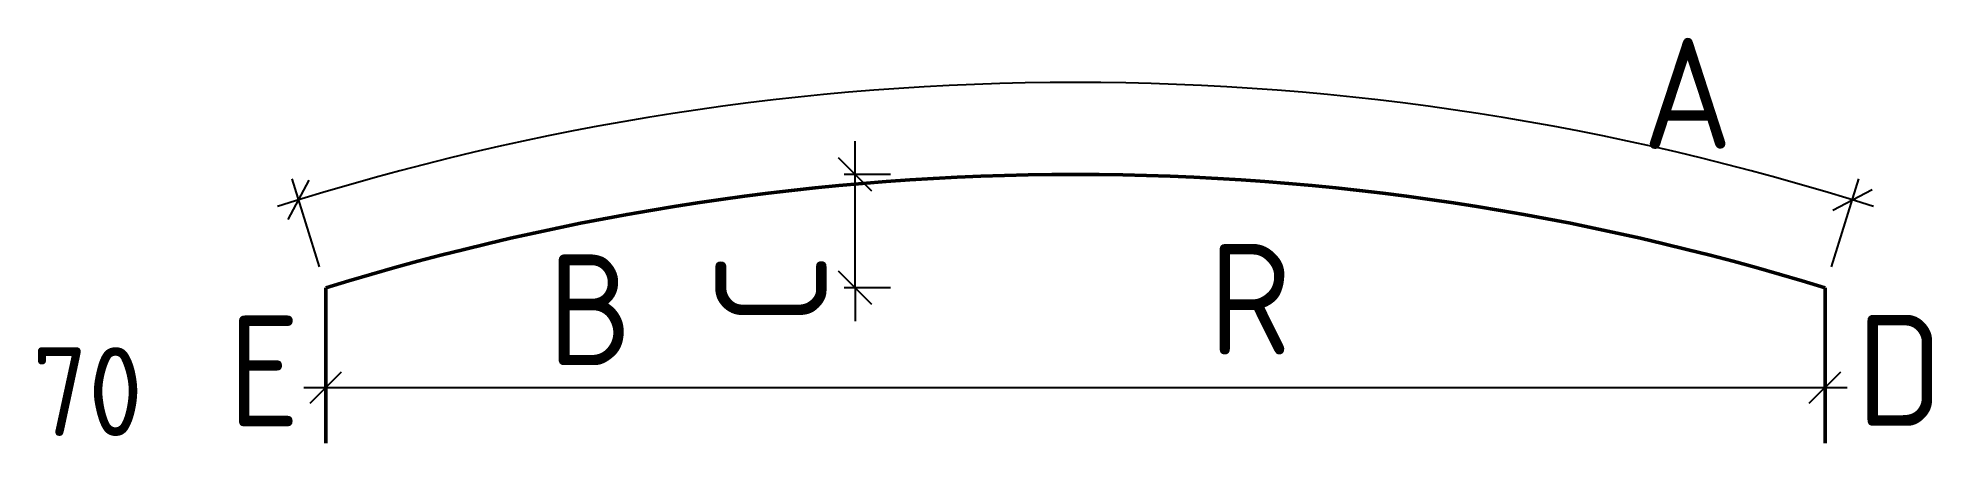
# Model space of a CAD drawing. Extents: x 234219 to 234645, y -51792 to -51701.
import ezdxf
from ezdxf.enums import TextEntityAlignment as Align

# ---------------------------------------------------------------- set-up
doc = ezdxf.new("R2010")
doc.units = 0
doc.layers.add('posedit.mtr.bar', color=7, linetype='Continuous', lineweight=50)
doc.layers.add('posedit.mtr.hidden', color=144, linetype='Continuous', plot=False)
doc.layers.add('posedit.mtr.lenght', color=183, linetype='Continuous')
doc.layers.add('posedit.mtr.text', color=3, linetype='Continuous')
doc.styles.add('posedit.ISOCPEUR', font='isocpeur.ttf', dxfattribs={"width": 0.9})

msp = doc.modelspace()

# ---------------------------------------------------------------- linework, layer by layer
at = {"layer": 'posedit.mtr.bar'}
for p, q in [((234283.61, -51791.92), (234283.61, -51756.92)), ((234621.09, -51791.92), (234621.09, -51756.92))]:
    msp.add_line(p, q, dxfattribs=at)
msp.add_arc((234452.35, -52301.42), 570.05, 72.7818, 107.2182, dxfattribs=at)
at = {"layer": 'posedit.mtr.lenght'}
for p, q in [((234402.78, -51731.38), (234402.78, -51723.88)), ((234406.53, -51735.13), (234399.03, -51727.63)), ((234275.12, -51741.51), (234279.8, -51732.67)), ((234282.13, -51752.15), (234275.98, -51732.32)), ((234410.67, -51731.38), (234400.28, -51731.38)), ((234402.78, -51756.92), (234402.78, -51731.38)), ((234622.57, -51752.15), (234628.71, -51732.32)), ((234622.81, -51739.41), (234631.66, -51734.77)), ((234406.53, -51760.67), (234399.03, -51753.17)), ((234410.67, -51756.92), (234400.28, -51756.92)), ((234402.78, -51756.92), (234402.78, -51764.42)), ((234283.61, -51761.92), (234283.61, -51784.34)), ((234621.09, -51761.92), (234621.09, -51784.34)), ((234280.07, -51782.88), (234287.14, -51775.81)), ((234617.55, -51782.88), (234624.62, -51775.81)), ((234278.61, -51779.34), (234626.09, -51779.34))]:
    msp.add_line(p, q, dxfattribs=at)
msp.add_lwpolyline([(234477.45, -51731.93, 0, 4, 0), (234476.92, -51743.92, 0, 0, 0), (234475.7, -51771.61, 0, 0, 0)], format="xyseb", dxfattribs=at)
msp.add_arc((234452.35, -52301.42), 590.81, 72.29688, 107.70312, dxfattribs=at)

# ---------------------------------------------------------------- texts
at = {"layer": 'posedit.mtr.hidden', "style": 'posedit.ISOCPEUR', "width": 0.9}
msp.add_text('70', height=20, dxfattribs=at).set_placement((234217.48, -51790.3))
at = {"layer": 'posedit.mtr.text', "style": 'posedit.ISOCPEUR', "width": 0.9}
for tag, p in [('A', (234590.14, -51713.06)), ('B', (234343.15, -51761.84))]:
    msp.add_attdef(tag, text='', height=25, dxfattribs=at).set_placement(p, align=Align.MIDDLE_CENTER)
msp.add_attdef('C', text='', height=25, rotation=90, dxfattribs=at).set_placement((234383.85, -51757.38), align=Align.MIDDLE_CENTER)
msp.add_attdef('R', (234482.38, -51771.93), '', height=25, dxfattribs=at)
msp.add_attdef('E', text='', height=25, dxfattribs=at).set_placement((234277.75, -51775.71), align=Align.MIDDLE_RIGHT)
msp.add_attdef('D', text='', height=25, dxfattribs=at).set_placement((234628.21, -51775.5), align=Align.MIDDLE_LEFT)

doc.saveas('drawing.dxf')
